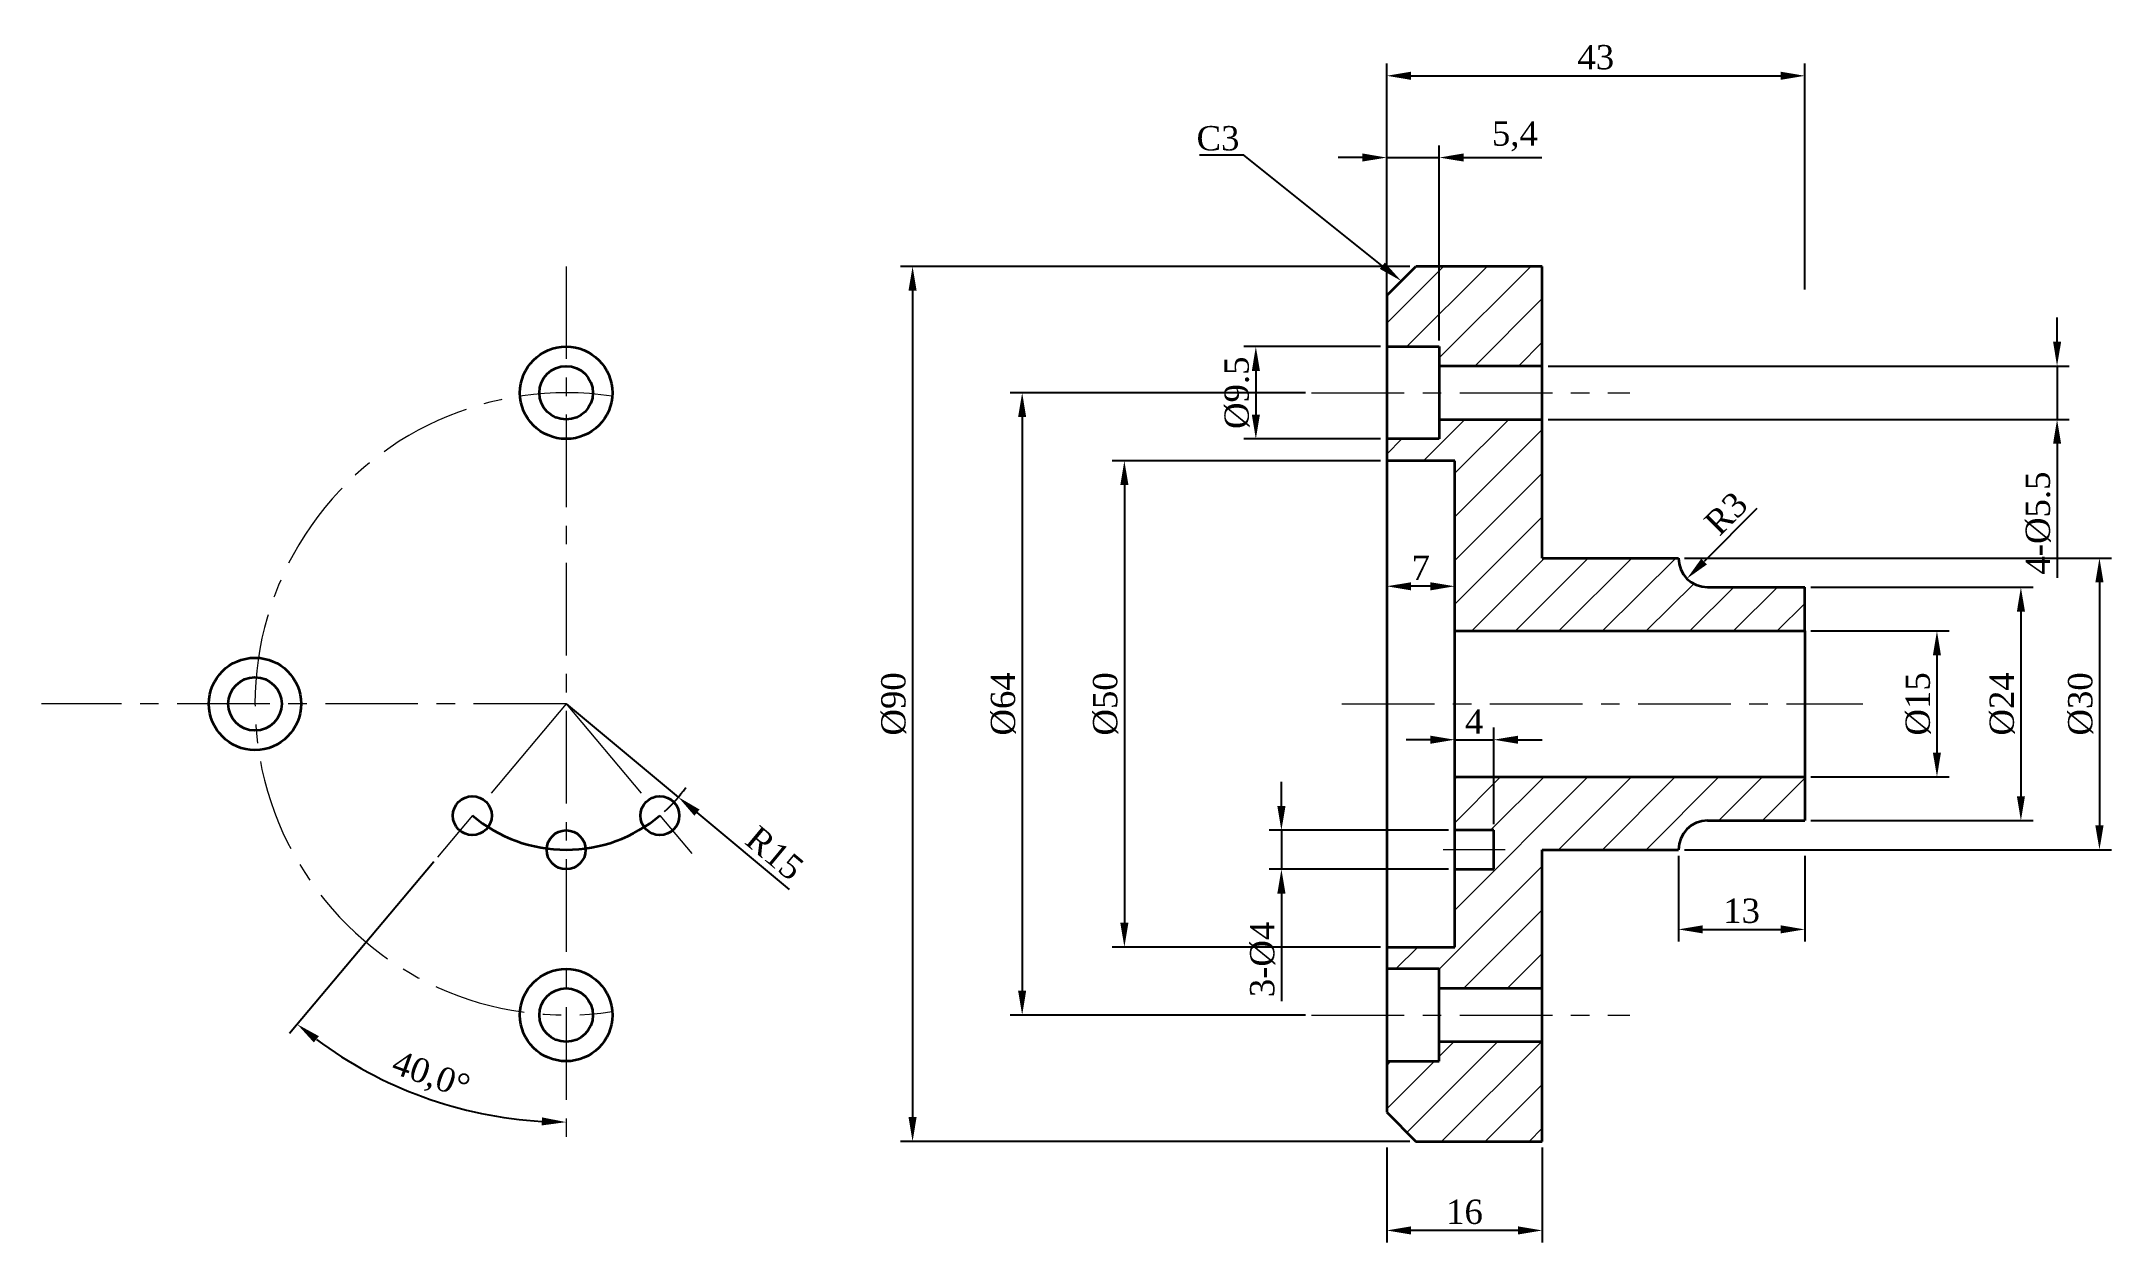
# Model space of a CAD drawing. Header units: millimetres. Extents: x 13109016 to 13109229, y 8606881 to 8607004.
import ezdxf
from ezdxf import colors
from ezdxf.entities.mleader import LeaderData, LeaderLine
from ezdxf.math import Vec2, Vec3

# ---------------------------------------------------------------- set-up
doc = ezdxf.new("R2010")
doc.units = ezdxf.units.MM
doc.linetypes.add('ACAD_ISO02W100', pattern=[15, 12, -3])
doc.linetypes.add('CENTER', pattern=[50.8, 31.75, -6.35, 6.35, -6.35])
for name, color, linetype, lineweight in [('Center', 1, 'CENTER', 18), ('Dimension', 123, 'Continuous', 18), ('Hidden', 5, 'ACAD_ISO02W100', 18), ('Object', 7, 'Continuous', 35), ('Thin', 7, 'Continuous', 18)]:
    doc.layers.add(name, color=color, linetype=linetype, lineweight=lineweight)
doc.styles.get("Standard").update_dxf_attribs({"font": 'times.ttf'})
doc.dimstyles.new('ISO-25', dxfattribs={"dimtxt": 2.5, "dimasz": 2.5, "dimexe": 1.25, "dimexo": 0.625, "dimtad": 1, "dimtxsty": 'Standard', "dimcen": 2.5, "dimadec": 0, "dimazin": 0, "dimtfac": 1, "dimtmove": 0, "dimatfit": 3, "dimfxl": 1, "dimarcsym": 0})

# ---------------------------------------------------------------- blocks, each defined once
blk = doc.blocks.new('*D1')
at = {"layer": 'Defpoints', "color": 0, "transparency": 16777216}
for p in [(13109070.28, 8606980.95), (13109070.28, 8606935.95), (13109057.06, 8606920.2), (13109060.36, 8606894.1), (13109070.28, 8606890.95)]:
    blk.add_point(p, dxfattribs=at)
at = {"layer": 'Dimension', "color": 0, "lineweight": -2, "transparency": 16777216}
blk.add_line((13109056.66, 8606919.72), (13109041.83, 8606902.05), dxfattribs=at)
blk.add_arc((13109070.28, 8606935.95), 43.01, 233.3314, 266.6693, dxfattribs=at)
at = {"layer": 'Dimension', "color": 0, "transparency": 16777216}
for points in [[(13109044.33, 8606901.13), (13109044.85, 8606901.78), (13109042.63, 8606903)], [(13109067.79, 8606893.43), (13109067.77, 8606892.6), (13109070.28, 8606892.94)]]:
    blk.add_solid(points, dxfattribs=at)
at = {"layer": 'Dimension', "color": 0, "transparency": 16777216, "insert": (13109056.31, 8606897.58), "char_height": 2.5, "attachment_point": 5, "rotation": 340.0003}
blk.add_mtext('40,0°', dxfattribs=at)
blk = doc.blocks.new('*D2')
at = {"layer": 'Defpoints', "color": 0, "transparency": 16777216}
for p in [(13109070.28, 8606935.95), (13109081.81, 8606926.37)]:
    blk.add_point(p, dxfattribs=at)
at = {"layer": 'Dimension', "color": 0, "lineweight": -2, "transparency": 16777216}
for p, q in [((13109070.28, 8606935.95), (13109081.81, 8606926.37)), ((13109093.24, 8606916.88), (13109083.74, 8606924.77))]:
    blk.add_line(p, q, dxfattribs=at)
blk.add_arc((13109070.28, 8606935.95), 15, 312.3873, 325.0568, dxfattribs=at)
at = {"layer": 'Dimension', "color": 0, "transparency": 16777216}
blk.add_solid([(13109084, 8606925.09), (13109083.47, 8606924.45), (13109081.81, 8606926.37)], dxfattribs=at)
at = {"layer": 'Dimension', "color": 0, "transparency": 16777216, "insert": (13109091.72, 8606920.6), "char_height": 2.5, "attachment_point": 5, "rotation": 320.2822}
blk.add_mtext('R15', dxfattribs=at)
blk = doc.blocks.new('*D3')
at = {"layer": 'Defpoints', "color": 0, "transparency": 16777216}
for p in [(13109157.67, 8606980.95), (13109105.91, 8606890.95), (13109157.67, 8606890.95)]:
    blk.add_point(p, dxfattribs=at)
at = {"layer": 'Dimension', "color": 0, "lineweight": -2, "transparency": 16777216}
for p, q in [((13109157.04, 8606980.95), (13109104.66, 8606980.95)), ((13109105.91, 8606978.45), (13109105.91, 8606893.45)), ((13109157.04, 8606890.95), (13109104.66, 8606890.95))]:
    blk.add_line(p, q, dxfattribs=at)
at = {"layer": 'Dimension', "color": 0, "transparency": 16777216}
for points in [[(13109105.49, 8606978.45), (13109106.32, 8606978.45), (13109105.91, 8606980.95)], [(13109105.49, 8606893.45), (13109106.32, 8606893.45), (13109105.91, 8606890.95)]]:
    blk.add_solid(points, dxfattribs=at)
at = {"layer": 'Dimension', "color": 0, "transparency": 16777216, "insert": (13109103.98, 8606935.95), "char_height": 2.5, "attachment_point": 5, "rotation": 90}
blk.add_mtext('%%C90', dxfattribs=at)
blk = doc.blocks.new('*D4')
at = {"layer": 'Defpoints', "color": 0, "transparency": 16777216}
for p in [(13109146.94, 8606967.95), (13109117.18, 8606903.95), (13109146.94, 8606903.95)]:
    blk.add_point(p, dxfattribs=at)
at = {"layer": 'Dimension', "color": 0, "lineweight": -2, "transparency": 16777216}
for p, q in [((13109146.31, 8606967.95), (13109115.93, 8606967.95)), ((13109117.18, 8606965.45), (13109117.18, 8606906.45)), ((13109146.31, 8606903.95), (13109115.93, 8606903.95))]:
    blk.add_line(p, q, dxfattribs=at)
at = {"layer": 'Dimension', "color": 0, "transparency": 16777216}
for points in [[(13109116.76, 8606965.45), (13109117.59, 8606965.45), (13109117.18, 8606967.95)], [(13109116.76, 8606906.45), (13109117.59, 8606906.45), (13109117.18, 8606903.95)]]:
    blk.add_solid(points, dxfattribs=at)
at = {"layer": 'Dimension', "color": 0, "transparency": 16777216, "insert": (13109115.25, 8606935.95), "char_height": 2.5, "attachment_point": 5, "rotation": 90}
blk.add_mtext('%%c64', dxfattribs=at)
blk = doc.blocks.new('*D5')
at = {"layer": 'Defpoints', "color": 0, "transparency": 16777216}
for p in [(13109154.67, 8606960.95), (13109127.69, 8606910.95), (13109154.67, 8606910.95)]:
    blk.add_point(p, dxfattribs=at)
at = {"layer": 'Dimension', "color": 0, "lineweight": -2, "transparency": 16777216}
for p, q in [((13109154.04, 8606960.95), (13109126.44, 8606960.95)), ((13109127.69, 8606958.45), (13109127.69, 8606913.45)), ((13109154.04, 8606910.95), (13109126.44, 8606910.95))]:
    blk.add_line(p, q, dxfattribs=at)
at = {"layer": 'Dimension', "color": 0, "transparency": 16777216}
for points in [[(13109127.27, 8606958.45), (13109128.11, 8606958.45), (13109127.69, 8606960.95)], [(13109127.27, 8606913.45), (13109128.11, 8606913.45), (13109127.69, 8606910.95)]]:
    blk.add_solid(points, dxfattribs=at)
at = {"layer": 'Dimension', "color": 0, "transparency": 16777216, "insert": (13109125.76, 8606935.95), "char_height": 2.5, "attachment_point": 5, "rotation": 90}
blk.add_mtext('%%c50', dxfattribs=at)
blk = doc.blocks.new('*D6')
at = {"layer": 'Defpoints', "color": 0, "transparency": 16777216}
for p in [(13109161.67, 8606922.95), (13109143.84, 8606918.95), (13109161.67, 8606918.95)]:
    blk.add_point(p, dxfattribs=at)
at = {"layer": 'Dimension', "color": 0, "lineweight": -2, "transparency": 16777216}
for p, q in [((13109143.84, 8606925.45), (13109143.84, 8606927.95)), ((13109161.04, 8606922.95), (13109142.59, 8606922.95)), ((13109143.84, 8606922.95), (13109143.84, 8606918.95)), ((13109161.04, 8606918.95), (13109142.59, 8606918.95)), ((13109143.84, 8606916.45), (13109143.84, 8606905.39))]:
    blk.add_line(p, q, dxfattribs=at)
at = {"layer": 'Dimension', "color": 0, "transparency": 16777216}
for points in [[(13109143.42, 8606925.45), (13109144.26, 8606925.45), (13109143.84, 8606922.95)], [(13109143.42, 8606916.45), (13109144.26, 8606916.45), (13109143.84, 8606918.95)]]:
    blk.add_solid(points, dxfattribs=at)
at = {"layer": 'Dimension', "color": 0, "transparency": 16777216, "insert": (13109141.91, 8606909.67), "char_height": 2.5, "attachment_point": 5, "rotation": 90}
blk.add_mtext('3-%%c4', dxfattribs=at)
blk = doc.blocks.new('*D7')
at = {"layer": 'Defpoints', "color": 0, "transparency": 16777216}
for p in [(13109154.67, 8606972.7), (13109141.21, 8606963.2), (13109154.67, 8606963.2)]:
    blk.add_point(p, dxfattribs=at)
at = {"layer": 'Dimension', "color": 0, "lineweight": -2, "transparency": 16777216}
for p, q in [((13109154.04, 8606972.7), (13109139.96, 8606972.7)), ((13109141.21, 8606970.2), (13109141.21, 8606965.7)), ((13109154.04, 8606963.2), (13109139.96, 8606963.2))]:
    blk.add_line(p, q, dxfattribs=at)
at = {"layer": 'Dimension', "color": 0, "transparency": 16777216}
for points in [[(13109140.8, 8606970.2), (13109141.63, 8606970.2), (13109141.21, 8606972.7)], [(13109140.8, 8606965.7), (13109141.63, 8606965.7), (13109141.21, 8606963.2)]]:
    blk.add_solid(points, dxfattribs=at)
at = {"layer": 'Dimension', "color": 0, "transparency": 16777216, "insert": (13109139.28, 8606967.95), "char_height": 2.5, "attachment_point": 5, "rotation": 90}
blk.add_mtext('%%c9.5', dxfattribs=at)
blk = doc.blocks.new('*D8')
at = {"layer": 'Defpoints', "color": 0, "transparency": 16777216}
for p in [(13109160.07, 8606992.14), (13109154.67, 8606972.7), (13109160.07, 8606972.7)]:
    blk.add_point(p, dxfattribs=at)
at = {"layer": 'Dimension', "color": 0, "lineweight": -2, "transparency": 16777216}
for p, q in [((13109154.67, 8606973.33), (13109154.67, 8606993.39)), ((13109160.07, 8606973.33), (13109160.07, 8606993.39)), ((13109152.17, 8606992.14), (13109149.67, 8606992.14)), ((13109154.67, 8606992.14), (13109160.07, 8606992.14)), ((13109162.57, 8606992.14), (13109170.63, 8606992.14))]:
    blk.add_line(p, q, dxfattribs=at)
at = {"layer": 'Dimension', "color": 0, "transparency": 16777216}
for points in [[(13109152.17, 8606992.56), (13109152.17, 8606991.73), (13109154.67, 8606992.14)], [(13109162.57, 8606992.56), (13109162.57, 8606991.73), (13109160.07, 8606992.14)]]:
    blk.add_solid(points, dxfattribs=at)
at = {"layer": 'Dimension', "color": 0, "transparency": 16777216, "insert": (13109167.85, 8606994.32), "char_height": 2.5, "attachment_point": 5}
blk.add_mtext('5,4', dxfattribs=at)
blk = doc.blocks.new('*D9')
at = {"layer": 'Defpoints', "color": 0, "transparency": 16777216}
for p in [(13109170.67, 8606970.7), (13109170.67, 8606965.2), (13109223.61, 8606965.2)]:
    blk.add_point(p, dxfattribs=at)
at = {"layer": 'Dimension', "color": 0, "lineweight": -2, "transparency": 16777216}
for p, q in [((13109223.61, 8606973.2), (13109223.61, 8606975.7)), ((13109171.29, 8606970.7), (13109224.86, 8606970.7)), ((13109223.61, 8606970.7), (13109223.61, 8606965.2)), ((13109171.29, 8606965.2), (13109224.86, 8606965.2)), ((13109223.61, 8606962.7), (13109223.61, 8606948.9))]:
    blk.add_line(p, q, dxfattribs=at)
at = {"layer": 'Dimension', "color": 0, "transparency": 16777216}
for points in [[(13109223.2, 8606973.2), (13109224.03, 8606973.2), (13109223.61, 8606970.7)], [(13109223.2, 8606962.7), (13109224.03, 8606962.7), (13109223.61, 8606965.2)]]:
    blk.add_solid(points, dxfattribs=at)
at = {"layer": 'Dimension', "color": 0, "transparency": 16777216, "insert": (13109221.68, 8606954.55), "char_height": 2.5, "attachment_point": 5, "rotation": 90}
blk.add_mtext('4-%%c5.5', dxfattribs=at)
blk = doc.blocks.new('*D11')
at = {"layer": 'Defpoints', "color": 0, "transparency": 16777216}
for p in [(13109197.67, 8606943.45), (13109197.67, 8606928.45), (13109211.26, 8606928.45)]:
    blk.add_point(p, dxfattribs=at)
at = {"layer": 'Dimension', "color": 0, "lineweight": -2, "transparency": 16777216}
for p, q in [((13109198.29, 8606943.45), (13109212.51, 8606943.45)), ((13109211.26, 8606940.95), (13109211.26, 8606930.95)), ((13109198.29, 8606928.45), (13109212.51, 8606928.45))]:
    blk.add_line(p, q, dxfattribs=at)
at = {"layer": 'Dimension', "color": 0, "transparency": 16777216}
for points in [[(13109210.84, 8606940.95), (13109211.67, 8606940.95), (13109211.26, 8606943.45)], [(13109210.84, 8606930.95), (13109211.67, 8606930.95), (13109211.26, 8606928.45)]]:
    blk.add_solid(points, dxfattribs=at)
at = {"layer": 'Dimension', "color": 0, "transparency": 16777216, "insert": (13109209.33, 8606935.95), "char_height": 2.5, "attachment_point": 5, "rotation": 90}
blk.add_mtext('%%c15', dxfattribs=at)
blk = doc.blocks.new('*D12')
at = {"layer": 'Defpoints', "color": 0, "transparency": 16777216}
for p in [(13109197.67, 8606947.95), (13109197.67, 8606923.95), (13109219.89, 8606923.95)]:
    blk.add_point(p, dxfattribs=at)
at = {"layer": 'Dimension', "color": 0, "lineweight": -2, "transparency": 16777216}
for p, q in [((13109198.29, 8606947.95), (13109221.14, 8606947.95)), ((13109219.89, 8606945.45), (13109219.89, 8606926.45)), ((13109198.29, 8606923.95), (13109221.14, 8606923.95))]:
    blk.add_line(p, q, dxfattribs=at)
at = {"layer": 'Dimension', "color": 0, "transparency": 16777216}
for points in [[(13109219.48, 8606945.45), (13109220.31, 8606945.45), (13109219.89, 8606947.95)], [(13109219.48, 8606926.45), (13109220.31, 8606926.45), (13109219.89, 8606923.95)]]:
    blk.add_solid(points, dxfattribs=at)
at = {"layer": 'Dimension', "color": 0, "transparency": 16777216, "insert": (13109217.97, 8606935.95), "char_height": 2.5, "attachment_point": 5, "rotation": 90}
blk.add_mtext('%%c24', dxfattribs=at)
blk = doc.blocks.new('*D13')
at = {"layer": 'Defpoints', "color": 0, "transparency": 16777216}
for p in [(13109184.67, 8606950.95), (13109184.67, 8606920.95), (13109227.97, 8606920.95)]:
    blk.add_point(p, dxfattribs=at)
at = {"layer": 'Dimension', "color": 0, "lineweight": -2, "transparency": 16777216}
for p, q in [((13109185.29, 8606950.95), (13109229.22, 8606950.95)), ((13109227.97, 8606948.45), (13109227.97, 8606923.45)), ((13109185.29, 8606920.95), (13109229.22, 8606920.95))]:
    blk.add_line(p, q, dxfattribs=at)
at = {"layer": 'Dimension', "color": 0, "transparency": 16777216}
for points in [[(13109227.55, 8606948.45), (13109228.39, 8606948.45), (13109227.97, 8606950.95)], [(13109227.55, 8606923.45), (13109228.39, 8606923.45), (13109227.97, 8606920.95)]]:
    blk.add_solid(points, dxfattribs=at)
at = {"layer": 'Dimension', "color": 0, "transparency": 16777216, "insert": (13109226.04, 8606935.95), "char_height": 2.5, "attachment_point": 5, "rotation": 90}
blk.add_mtext('%%c30', dxfattribs=at)
blk = doc.blocks.new('*D14')
at = {"layer": 'Defpoints', "color": 0, "transparency": 16777216}
for p in [(13109184.67, 8606920.95), (13109197.67, 8606920.95), (13109197.67, 8606912.76)]:
    blk.add_point(p, dxfattribs=at)
at = {"layer": 'Dimension', "color": 0, "lineweight": -2, "transparency": 16777216}
for p, q in [((13109184.67, 8606920.33), (13109184.67, 8606911.51)), ((13109197.67, 8606920.33), (13109197.67, 8606911.51)), ((13109187.17, 8606912.76), (13109195.17, 8606912.76))]:
    blk.add_line(p, q, dxfattribs=at)
at = {"layer": 'Dimension', "color": 0, "transparency": 16777216}
for points in [[(13109187.17, 8606913.18), (13109187.17, 8606912.35), (13109184.67, 8606912.76)], [(13109195.17, 8606913.18), (13109195.17, 8606912.35), (13109197.67, 8606912.76)]]:
    blk.add_solid(points, dxfattribs=at)
at = {"layer": 'Dimension', "color": 0, "transparency": 16777216, "insert": (13109191.17, 8606914.66), "char_height": 2.5, "attachment_point": 5}
blk.add_mtext('13', dxfattribs=at)
blk = doc.blocks.new('*D15')
at = {"layer": 'Defpoints', "color": 0, "transparency": 16777216}
for p in [(13109154.67, 8606890.95), (13109170.67, 8606890.95), (13109154.67, 8606881.8)]:
    blk.add_point(p, dxfattribs=at)
at = {"layer": 'Dimension', "color": 0, "lineweight": -2, "transparency": 16777216}
for p, q in [((13109154.67, 8606890.33), (13109154.67, 8606880.55)), ((13109170.67, 8606890.33), (13109170.67, 8606880.55)), ((13109168.17, 8606881.8), (13109157.17, 8606881.8))]:
    blk.add_line(p, q, dxfattribs=at)
at = {"layer": 'Dimension', "color": 0, "transparency": 16777216}
for points in [[(13109157.17, 8606882.22), (13109157.17, 8606881.38), (13109154.67, 8606881.8)], [(13109168.17, 8606882.22), (13109168.17, 8606881.38), (13109170.67, 8606881.8)]]:
    blk.add_solid(points, dxfattribs=at)
at = {"layer": 'Dimension', "color": 0, "transparency": 16777216, "insert": (13109162.67, 8606883.7), "char_height": 2.5, "attachment_point": 5}
blk.add_mtext('16', dxfattribs=at)
blk = doc.blocks.new('*D17')
at = {"layer": 'Defpoints', "color": 0, "transparency": 16777216}
for p in [(13109165.67, 8606932.27), (13109161.67, 8606922.95), (13109165.67, 8606922.95)]:
    blk.add_point(p, dxfattribs=at)
at = {"layer": 'Dimension', "color": 0, "lineweight": -2, "transparency": 16777216}
for p, q in [((13109159.17, 8606932.27), (13109156.67, 8606932.27)), ((13109161.67, 8606923.58), (13109161.67, 8606933.52)), ((13109161.67, 8606932.27), (13109165.67, 8606932.27)), ((13109165.67, 8606923.58), (13109165.67, 8606933.52)), ((13109168.17, 8606932.27), (13109170.67, 8606932.27))]:
    blk.add_line(p, q, dxfattribs=at)
at = {"layer": 'Dimension', "color": 0, "transparency": 16777216}
for points in [[(13109159.17, 8606932.68), (13109159.17, 8606931.85), (13109161.67, 8606932.27)], [(13109168.17, 8606932.68), (13109168.17, 8606931.85), (13109165.67, 8606932.27)]]:
    blk.add_solid(points, dxfattribs=at)
at = {"layer": 'Dimension', "color": 0, "transparency": 16777216, "insert": (13109163.67, 8606934.14), "char_height": 2.5, "attachment_point": 5}
blk.add_mtext('4', dxfattribs=at)
blk = doc.blocks.new('*D18')
at = {"layer": 'Defpoints', "color": 0, "transparency": 16777216}
for p in [(13109154.67, 8606948.05), (13109154.67, 8606943.45), (13109161.67, 8606943.45)]:
    blk.add_point(p, dxfattribs=at)
at = {"layer": 'Dimension', "color": 0, "lineweight": -2, "transparency": 16777216}
for p, q in [((13109154.67, 8606944.08), (13109154.67, 8606949.3)), ((13109161.67, 8606944.08), (13109161.67, 8606949.3)), ((13109159.17, 8606948.05), (13109157.17, 8606948.05))]:
    blk.add_line(p, q, dxfattribs=at)
at = {"layer": 'Dimension', "color": 0, "transparency": 16777216}
for points in [[(13109157.17, 8606948.46), (13109157.17, 8606947.63), (13109154.67, 8606948.05)], [(13109159.17, 8606948.46), (13109159.17, 8606947.63), (13109161.67, 8606948.05)]]:
    blk.add_solid(points, dxfattribs=at)
at = {"layer": 'Dimension', "color": 0, "transparency": 16777216, "insert": (13109158.17, 8606949.95), "char_height": 2.5, "attachment_point": 5}
blk.add_mtext('7', dxfattribs=at)
blk = doc.blocks.new('*D19')
at = {"layer": 'Defpoints', "color": 0, "transparency": 16777216}
for p in [(13109187.67, 8606950.95), (13109185.54, 8606948.83)]:
    blk.add_point(p, dxfattribs=at)
at = {"layer": 'Dimension', "color": 0, "lineweight": -2, "transparency": 16777216}
blk.add_line((13109192.75, 8606956.04), (13109187.31, 8606950.6), dxfattribs=at)
at = {"layer": 'Dimension', "color": 0, "transparency": 16777216}
blk.add_solid([(13109187.02, 8606950.89), (13109187.61, 8606950.3), (13109185.54, 8606948.83)], dxfattribs=at)
at = {"layer": 'Dimension', "color": 0, "transparency": 16777216, "insert": (13109189.57, 8606955.54), "char_height": 2.5, "attachment_point": 5, "rotation": 45}
blk.add_mtext('R3', dxfattribs=at)
blk = doc.blocks.new('*D20')
at = {"layer": 'Defpoints', "color": 0, "transparency": 16777216}
for p in [(13109197.67, 8607000.55), (13109154.67, 8606977.95), (13109197.67, 8606977.95)]:
    blk.add_point(p, dxfattribs=at)
at = {"layer": 'Dimension', "color": 0, "lineweight": -2, "transparency": 16777216}
for p, q in [((13109154.67, 8606978.58), (13109154.67, 8607001.8)), ((13109197.67, 8606978.58), (13109197.67, 8607001.8)), ((13109157.17, 8607000.55), (13109195.17, 8607000.55))]:
    blk.add_line(p, q, dxfattribs=at)
at = {"layer": 'Dimension', "color": 0, "transparency": 16777216}
for points in [[(13109157.17, 8607000.97), (13109157.17, 8607000.13), (13109154.67, 8607000.55)], [(13109195.17, 8607000.97), (13109195.17, 8607000.13), (13109197.67, 8607000.55)]]:
    blk.add_solid(points, dxfattribs=at)
at = {"layer": 'Dimension', "color": 0, "transparency": 16777216, "insert": (13109176.17, 8607002.45), "char_height": 2.5, "attachment_point": 5}
blk.add_mtext('43', dxfattribs=at)

msp = doc.modelspace()

# ---------------------------------------------------------------- hatches: boundary and pattern name
at = {"layer": 'Thin'}
h = msp.add_hatch(dxfattribs=at)
h.set_pattern_fill('ANSI31', color=256)
h.paths.add_polyline_path([(13109170.67, 8606980.95), (13109157.67, 8606980.95), (13109154.67, 8606977.95), (13109154.67, 8606972.7), (13109160.07, 8606972.7), (13109160.07, 8606970.7), (13109170.67, 8606970.7)])
h.paths.add_polyline_path([(13109170.67, 8606965.2), (13109160.07, 8606965.2), (13109160.07, 8606963.2), (13109154.67, 8606963.2), (13109154.67, 8606960.95), (13109161.67, 8606960.95), (13109161.67, 8606943.45), (13109197.67, 8606943.45), (13109197.67, 8606947.95), (13109187.67, 8606947.95, -0.414214), (13109184.67, 8606950.95), (13109170.67, 8606950.95)])
h.paths.add_polyline_path([(13109197.67, 8606928.45), (13109161.67, 8606928.45), (13109161.67, 8606922.95), (13109165.67, 8606922.95), (13109165.67, 8606918.95), (13109161.67, 8606918.95), (13109161.67, 8606910.95), (13109154.67, 8606910.95), (13109154.67, 8606908.7), (13109160.07, 8606908.7), (13109160.07, 8606906.7), (13109170.67, 8606906.7), (13109170.67, 8606920.95), (13109184.67, 8606920.95, -0.414214), (13109187.67, 8606923.95), (13109197.67, 8606923.95)])
h.paths.add_polyline_path([(13109170.67, 8606901.2), (13109160.07, 8606901.2), (13109160.07, 8606899.2), (13109154.67, 8606899.2), (13109154.67, 8606893.95), (13109157.67, 8606890.95), (13109170.67, 8606890.95)])

# ---------------------------------------------------------------- linework, layer by layer
at = {"layer": 'Center', "ltscale": 0.3}
for p, q in [((13109070.28, 8606980.95), (13109070.28, 8606890.95)), ((13109146.94, 8606967.95), (13109179.66, 8606967.95)), ((13109070.28, 8606935.95), (13109016.31, 8606935.95)), ((13109150.05, 8606935.95), (13109203.65, 8606935.95)), ((13109146.94, 8606903.95), (13109179.66, 8606903.95))]:
    msp.add_line(p, q, dxfattribs=at)
at = {"layer": 'Center'}
msp.add_line((13109166.86, 8606920.95), (13109160.47, 8606920.95), dxfattribs=at)
at = {"layer": 'Center', "ltscale": 0.3}
msp.add_arc((13109070.28, 8606935.95), 32, 81.4873, 278.5127, dxfattribs=at)
at = {"layer": 'Hidden'}
for q in [(13109057.06, 8606920.2), (13109083.2, 8606920.55)]:
    msp.add_line((13109070.28, 8606935.95), q, dxfattribs=at)
at = {"layer": 'Object'}
for p, q in [((13109154.67, 8606977.95), (13109157.67, 8606980.95)), ((13109170.67, 8606980.95), (13109157.67, 8606980.95)), ((13109170.67, 8606950.95), (13109170.67, 8606980.95)), ((13109154.67, 8606977.95), (13109154.67, 8606893.95)), ((13109154.67, 8606972.7), (13109160.07, 8606972.7)), ((13109160.07, 8606972.7), (13109160.07, 8606963.2)), ((13109170.67, 8606970.7), (13109160.07, 8606970.7)), ((13109160.07, 8606965.2), (13109170.67, 8606965.2)), ((13109160.07, 8606963.2), (13109154.67, 8606963.2)), ((13109161.67, 8606960.95), (13109154.67, 8606960.95)), ((13109161.67, 8606910.95), (13109161.67, 8606960.95)), ((13109170.67, 8606950.95), (13109184.67, 8606950.95)), ((13109187.67, 8606947.95), (13109197.67, 8606947.95)), ((13109197.67, 8606943.45), (13109197.67, 8606947.95)), ((13109161.67, 8606943.45), (13109197.67, 8606943.45)), ((13109197.67, 8606943.45), (13109197.67, 8606928.45)), ((13109161.67, 8606928.45), (13109197.67, 8606928.45)), ((13109197.67, 8606928.45), (13109197.67, 8606923.95)), ((13109165.67, 8606922.95), (13109161.67, 8606922.95)), ((13109165.67, 8606918.95), (13109165.67, 8606922.95)), ((13109187.67, 8606923.95), (13109197.67, 8606923.95)), ((13109170.67, 8606890.95), (13109170.67, 8606920.95)), ((13109170.67, 8606920.95), (13109184.67, 8606920.95)), ((13109184.67, 8606920.95), (13109184.67, 8606920.95)), ((13109161.67, 8606918.95), (13109165.67, 8606918.95)), ((13109154.67, 8606910.95), (13109161.67, 8606910.95)), ((13109160.07, 8606908.7), (13109154.67, 8606908.7)), ((13109160.07, 8606899.2), (13109160.07, 8606908.7)), ((13109160.07, 8606906.7), (13109170.67, 8606906.7)), ((13109170.67, 8606901.2), (13109160.07, 8606901.2)), ((13109154.67, 8606899.2), (13109160.07, 8606899.2)), ((13109154.67, 8606893.95), (13109157.67, 8606890.95)), ((13109157.67, 8606890.95), (13109170.67, 8606890.95))]:
    msp.add_line(p, q, dxfattribs=at)
for centre, radius in [((13109070.28, 8606967.95), 4.75), ((13109070.28, 8606967.95), 2.75), ((13109038.28, 8606935.95), 4.75), ((13109038.28, 8606935.95), 2.75), ((13109060.63, 8606924.46), 2), ((13109079.92, 8606924.46), 2), ((13109070.28, 8606920.95), 2), ((13109070.28, 8606903.95), 4.75), ((13109070.28, 8606903.95), 2.75)]:
    msp.add_circle(centre, radius, dxfattribs=at)
for centre, radius, start, end in [((13109187.67, 8606950.95), 3, 180, 270), ((13109070.28, 8606935.95), 15, 230, 270), ((13109070.28, 8606935.95), 15, 270, 310), ((13109187.67, 8606920.95), 3, 90, 180)]:
    msp.add_arc(centre, radius, start, end, dxfattribs=at)

# ---------------------------------------------------------------- dimensions: what is measured, and where the dimension line sits
at = {"layer": 'Dimension'}
for base, p1, p2, picture, middle in [((13109197.67, 8607000.55), (13109154.67, 8606977.95), (13109197.67, 8606977.95), '*D20', (13109176.17, 8607002.45)), ((13109160.07, 8606992.14), (13109154.67, 8606972.7), (13109160.07, 8606972.7), '*D8', (13109167.85, 8606994.32)), ((13109154.67, 8606948.05), (13109161.67, 8606943.45), (13109154.67, 8606943.45), '*D18', (13109158.17, 8606949.95)), ((13109165.67, 8606932.27), (13109161.67, 8606922.95), (13109165.67, 8606922.95), '*D17', (13109163.67, 8606934.14)), ((13109197.67, 8606912.76), (13109184.67, 8606920.95), (13109197.67, 8606920.95), '*D14', (13109191.17, 8606914.66)), ((13109154.67, 8606881.8), (13109170.67, 8606890.95), (13109154.67, 8606890.95), '*D15', (13109162.67, 8606883.7))]:
    dim = msp.add_linear_dim(base=base, p1=p1, p2=p2, dimstyle='ISO-25', override={"dimdec": 1, "dimadec": 1, "dimtdec": 1, "dimfrac": 2}, dxfattribs=at)
    dim.commit()
    dim.dimension.update_dxf_attribs({"geometry": picture, "text_midpoint": middle})
dim = msp.add_angular_dim_2l(base=(13109060.36, 8606894.1), line1=((13109070.28, 8606980.95), (13109070.28, 8606890.95)), line2=((13109070.28, 8606935.95), (13109057.06, 8606920.2)), dimstyle='ISO-25', override={"dimdec": 1, "dimadec": 1, "dimtdec": 1, "dimfrac": 2}, dxfattribs=at)
dim.commit()
dim.dimension.update_dxf_attribs({"geometry": '*D1', "text_midpoint": (13109056.31, 8606897.58)})
for base, p1, p2, text, picture, middle in [((13109105.91, 8606890.95), (13109157.67, 8606980.95), (13109157.67, 8606890.95), '%%C90', '*D3', (13109103.98, 8606935.95)), ((13109223.61, 8606965.2), (13109170.67, 8606970.7), (13109170.67, 8606965.2), '4-%%c5.5', '*D9', (13109221.68, 8606954.55)), ((13109141.21, 8606963.2), (13109154.67, 8606972.7), (13109154.67, 8606963.2), '%%c9.5', '*D7', (13109139.28, 8606967.95)), ((13109117.18, 8606903.95), (13109146.94, 8606967.95), (13109146.94, 8606903.95), '%%c64', '*D4', (13109115.25, 8606935.95)), ((13109127.69, 8606910.95), (13109154.67, 8606960.95), (13109154.67, 8606910.95), '%%c50', '*D5', (13109125.76, 8606935.95)), ((13109227.97, 8606920.95), (13109184.67, 8606950.95), (13109184.67, 8606920.95), '%%c30', '*D13', (13109226.04, 8606935.95)), ((13109219.89, 8606923.95), (13109197.67, 8606947.95), (13109197.67, 8606923.95), '%%c24', '*D12', (13109217.97, 8606935.95)), ((13109211.26, 8606928.45), (13109197.67, 8606943.45), (13109197.67, 8606928.45), '%%c15', '*D11', (13109209.33, 8606935.95)), ((13109143.84, 8606918.95), (13109161.67, 8606922.95), (13109161.67, 8606918.95), '3-%%c4', '*D6', (13109141.91, 8606909.67))]:
    dim = msp.add_linear_dim(base=base, p1=p1, p2=p2, angle=90, text=text, dimstyle='ISO-25', override={"dimdec": 1, "dimadec": 1, "dimtdec": 1, "dimfrac": 2}, dxfattribs=at)
    dim.commit()
    dim.dimension.update_dxf_attribs({"geometry": picture, "text_midpoint": middle})
for center, mpoint, picture, middle in [((13109187.67, 8606950.95), (13109185.54, 8606948.83), '*D19', (13109190.91, 8606954.2)), ((13109070.28, 8606935.95), (13109081.81, 8606926.37), '*D2', (13109090.51, 8606919.14))]:
    dim = msp.add_radius_dim(center=center, mpoint=mpoint, dimstyle='ISO-25', override={"dimdec": 1, "dimadec": 1, "dimtdec": 1, "dimfrac": 2}, dxfattribs=at)
    dim.commit()
    dim.dimension.update_dxf_attribs({"geometry": picture, "text_midpoint": middle, "dimtype": 164})

# ---------------------------------------------------------------- leaders
ml = msp.add_multileader_mtext('Standard', dxfattribs=at)
ml.set_content('C3', color=256)
ml.set_leader_properties()
ml.build(insert=Vec2(0, 0))
ml.multileader.update_dxf_attribs({"text_right_attachment_type": 6, "dogleg_length": 0.36, "arrow_head_size": 2.5})
ctx = ml.context
ctx.base_point, ctx.char_height, ctx.arrow_head_size, ctx.landing_gap_size, ctx.plane_origin = Vec3(13109135.56, 8606994.1), 2.5, 2.5, 0.09, Vec3(13109156.17, 8606979.45)
ctx.right_attachment, ctx.text_align_type = 6, 2
notes = []
notes.append((ctx, [(0, (1, 1, 0), (13109139.97, 8606992.38), (-1, 0), 0.36, [(0, [(13109156.17, 8606979.45)], 0, [])])]))
ctx.mtext.insert, ctx.mtext.alignment, ctx.mtext.flow_direction = Vec3(13109139.52, 8606995.38), 3, 5
for ctx, leaders in notes:
    for number, flags, end, landing, length, lines in leaders:
        leader = LeaderData()
        leader.index, (leader.has_last_leader_line, leader.has_dogleg_vector, leader.attachment_direction) = number, flags
        leader.last_leader_point, leader.dogleg_vector, leader.dogleg_length = Vec3(end), Vec3(landing), length
        for number, points, colour, breaks in lines:
            line = LeaderLine()
            line.index, line.vertices, line.color, line.breaks = number, Vec3.list(points), colors.encode_raw_color(colour), breaks
            leader.lines.append(line)
        ctx.leaders.append(leader)

doc.saveas('drawing.dxf')
